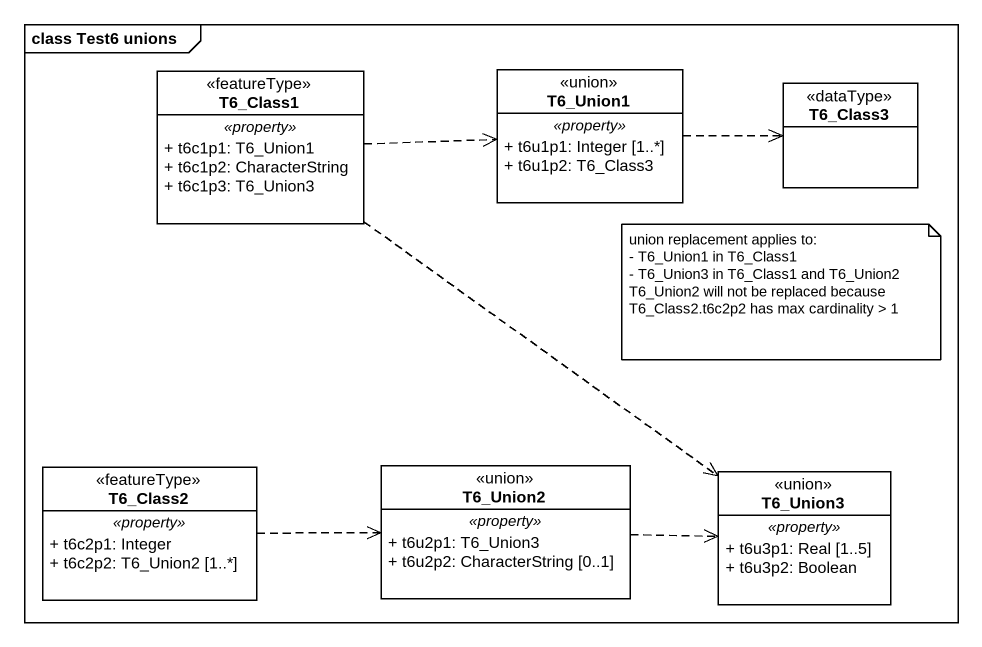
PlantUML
@startuml
mainframe class Test6 unions
hide circle
hide empty members
skinparam classAttributeIconSize 0
class T6_Class1 <<featureType>> {
  .. <<property>> ..
  + t6c1p1: T6_Union1
  + t6c1p2: CharacterString
  + t6c1p3: T6_Union3
}
class T6_Union1 <<union>> {
  .. <<property>> ..
  + t6u1p1: Integer [1..*]
  + t6u1p2: T6_Class3
}
class T6_Class3 <<dataType>>
class T6_Class2 <<featureType>> {
  .. <<property>> ..
  + t6c2p1: Integer
  + t6c2p2: T6_Union2 [1..*]
}
class T6_Union2 <<union>> {
  .. <<property>> ..
  + t6u2p1: T6_Union3
  + t6u2p2: CharacterString [0..1]
}
class T6_Union3 <<union>> {
  .. <<property>> ..
  + t6u3p1: Real [1..5]
  + t6u3p2: Boolean
}
T6_Class1 .right.> T6_Union1
T6_Class1 ..> T6_Union3
T6_Union1 .right.> T6_Class3
T6_Class2 .right.> T6_Union2
T6_Union2 .right.> T6_Union3
note as N1
  union replacement applies to:
  - T6_Union1 in T6_Class1
  - T6_Union3 in T6_Class1 and T6_Union2
  T6_Union2 will not be replaced because T6_Class2.t6c2p2 has max cardinality > 1
end note
@enduml
